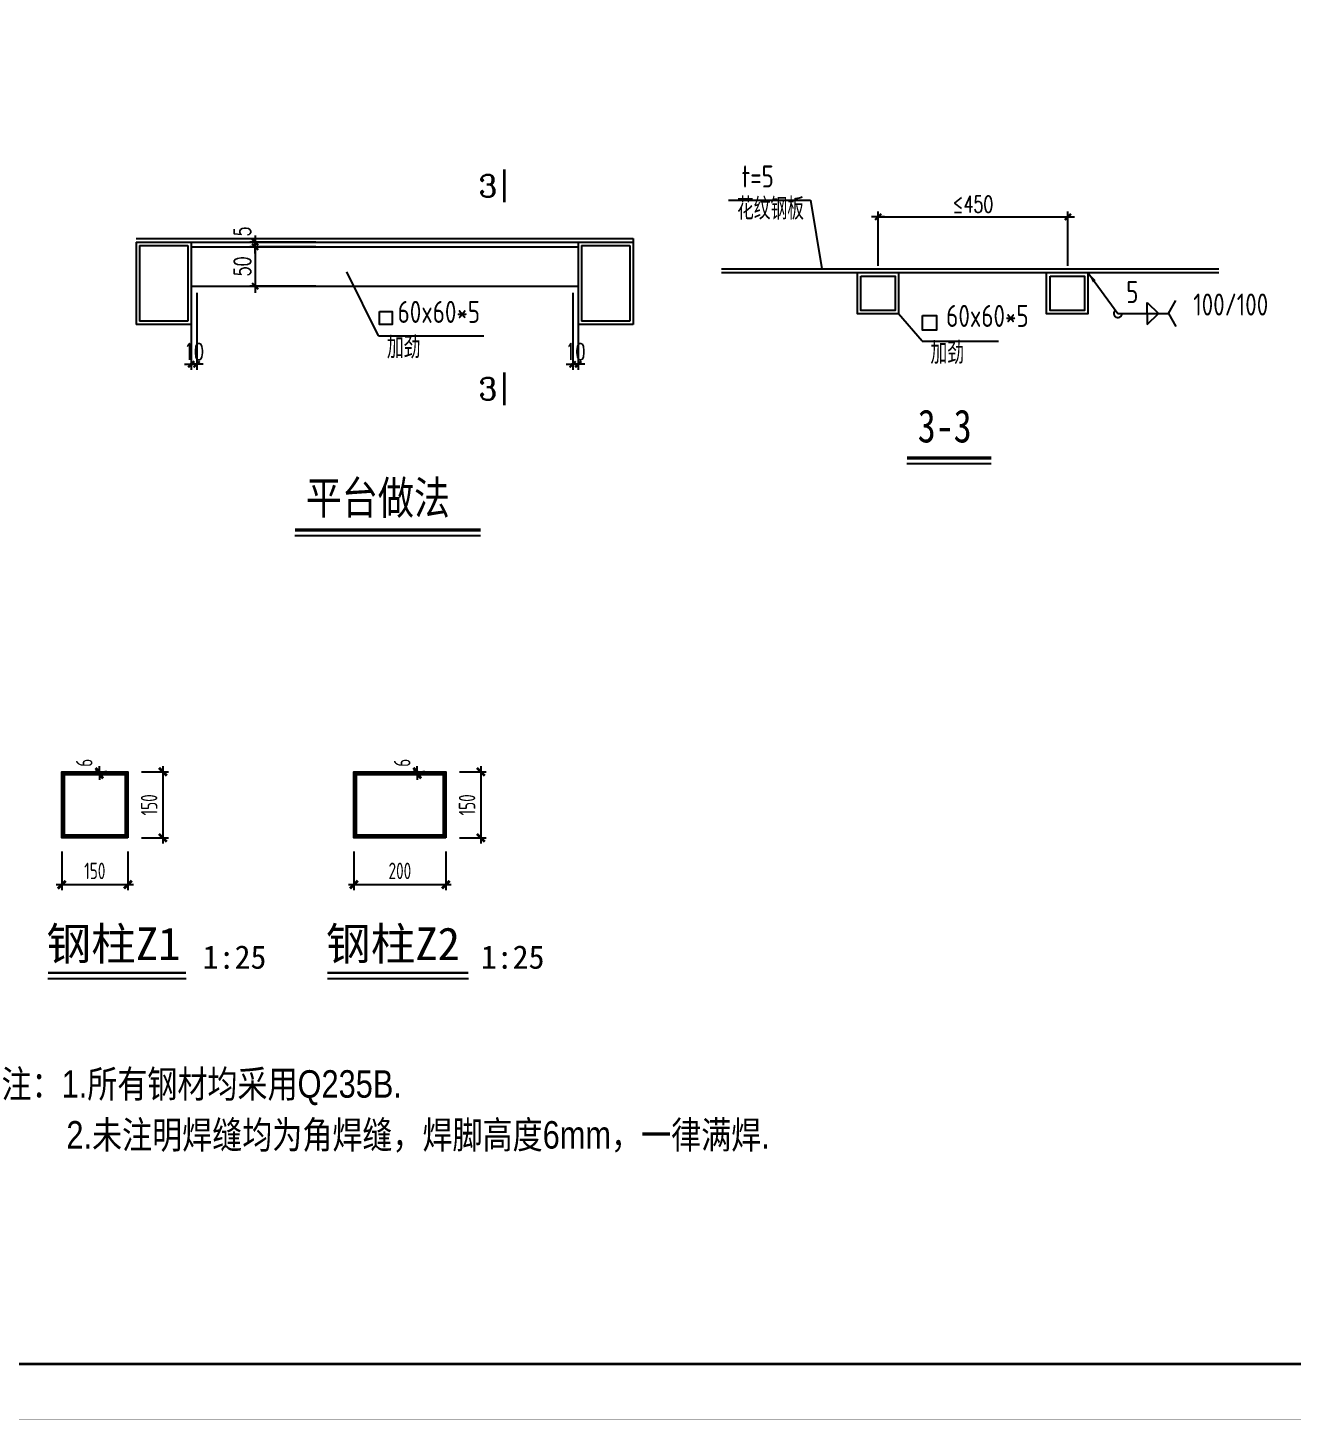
# Model space of a CAD drawing. Extents: x 458696 to 839151, y -191463 to 35158.
# Drawn here: x 531857 to 543337, y -181309 to -168670 of the extents above; entities that cross this region are included whole.
import ezdxf
from ezdxf.enums import TextEntityAlignment as Align

# ---------------------------------------------------------------- set-up
doc = ezdxf.new("R2010")
doc.units = 0
doc.header["$LTSCALE"] = 500
doc.layers.get('0').update_dxf_attribs({"linetype": 'CONTINUOUS'})
doc.layers.get('Defpoints').update_dxf_attribs({"color": 167, "linetype": 'CONTINUOUS'})
for name, color, linetype in [('A-DIM-SYMB', 3, 'CONTINUOUS'), ('ANNO-TEXT', 33, 'CONTINUOUS'), ('DIM', 3, 'CONTINUOUS'), ('PUB_DIM', 3, 'CONTINUOUS'), ('STAIR', 3, 'CONTINUOUS'), ('STEEL', 6, 'CONTINUOUS'), ('实体', 7, 'CONTINUOUS'), ('尺寸', 3, 'CONTINUOUS'), ('文字', 7, 'CONTINUOUS'), ('标注', 1, 'CONTINUOUS')]:
    doc.layers.add(name, color=color, linetype=linetype)
doc.styles.add('CCDI_T0G_02', font='arial.ttf', dxfattribs={"width": 0.8})
doc.styles.add('DIM_FONT', font='SIMPLEX', dxfattribs={"width": 0.7, "bigfont": 'GBCBIG'})
doc.styles.add('TSSD_Dimension', font='tssdeng.shx', dxfattribs={"width": 0.7, "bigfont": 'TSSDCHN.SHX'})
doc.styles.add('宋体', font='', dxfattribs={"width": 0.9})
doc.styles.add('标注', font='romans.shx', dxfattribs={"width": 0.8})
doc.styles.add('说明', font='tssdeng.shx', dxfattribs={"width": 0.8, "bigfont": 'tssdchn.shx'})
doc.styles.add('轴线', font='COMPLEX.shx')
doc.styles.add('黑体', font='simhei.ttf')
doc.styles.get('宋体').set_extended_font_data('SimSun')
doc.dimstyles.new('dim-15', dxfattribs={"dimscale": 15, "dimtxt": 3, "dimasz": 2, "dimexe": 2, "dimexo": 1.5, "dimgap": 1, "dimtad": 1, "dimdec": 0, "dimdsep": 46, "dimtxsty": '标注', "dimcen": 2.5, "dimclrd": 256, "dimclre": 256, "dimclrt": 6, "dimadec": 1, "dimazin": 2, "dimtfac": 1, "dimtdec": 0, "dimtmove": 0, "dimatfit": 3, "dimfxl": 1, "dimlwd": -1, "dimlwe": -1, "dimarcsym": 0})
doc.dimstyles.new('DIMN50', dxfattribs={"dimscale": 0.5, "dimtxt": 300, "dimasz": 0.8, "dimexe": 100, "dimexo": 120, "dimgap": 80, "dimtad": 1, "dimdec": 0, "dimrnd": 1, "dimzin": 0, "dimdsep": 46, "dimtxsty": 'DIM_FONT', "dimblk": '_dimx', "dimcen": 0.09, "dimclrd": 3, "dimclre": 3, "dimclrt": 7, "dimadec": 0, "dimazin": 0, "dimtfac": 1, "dimtdec": 0, "dimtix": 1, "dimtmove": 2, "dimatfit": 3, "dimldrblk": '_dimx', "dimfxl": 70, "dimtolj": 1, "dimtzin": 0, "dimarcsym": 0})
doc.dimstyles.new('TSSD_50_50', dxfattribs={"dimtxt": 150, "dimasz": 50, "dimexe": 50, "dimexo": 125, "dimgap": 50, "dimtad": 1, "dimdec": 0, "dimzin": 0, "dimdsep": 46, "dimtxsty": 'TSSD_Dimension', "dimblk": 'ARCHTICK', "dimblk1": 'ARCHTICK', "dimblk2": 'ARCHTICK', "dimcen": 0, "dimdle": 50, "dimclrt": 7, "dimadec": 0, "dimazin": 0, "dimtfac": 1, "dimtdec": 0, "dimtix": 1, "dimtmove": 2, "dimatfit": 3, "dimfxl": 1, "dimtolj": 1, "dimtzin": 0, "dimarcsym": 0})

# ---------------------------------------------------------------- blocks, each defined once
blk = doc.blocks.new('图框-A1')
for points, const_width in [([(0, 0), (841, 0), (841, 594), (0, 594)], 0.05), ([(766, 584), (25, 584), (25, 10), (766, 10)], 0.5)]:
    blk.add_lwpolyline(points, close=True, dxfattribs=dict(const_width=const_width))
blk = doc.blocks.new('_dimx')
blk.add_line((-150, 0), (150, 0))
at = {"const_width": 50}
blk.add_lwpolyline([(-70, -70), (70, 70)], dxfattribs=at)
blk = doc.blocks.new('*D1087')
at = {"layer": 'Defpoints', "color": 0, "transparency": 16777216}
for p in [(541301, -170387), (539577, -170891), (541301, -170891)]:
    blk.add_point(p, dxfattribs=at)
at = {"layer": 'PUB_DIM', "color": 3, "lineweight": -2, "transparency": 16777216}
for p, q in [((539577, -170831), (539577, -170337)), ((541301, -170831), (541301, -170337)), ((539577, -170387), (541301, -170387))]:
    blk.add_line(p, q, dxfattribs=at)
at = {"layer": 'PUB_DIM', "color": 3, "lineweight": -2, "transparency": 16777216, "xscale": 0.4, "yscale": 0.4, "zscale": 0.4, "rotation": 180}
blk.add_blockref('_dimx', (539577, -170387), dxfattribs=at)
at = {"layer": 'PUB_DIM', "color": 3, "lineweight": -2, "transparency": 16777216, "xscale": 0.4, "yscale": 0.4, "zscale": 0.4}
blk.add_blockref('_dimx', (541301, -170387), dxfattribs=at)
at = {"layer": 'PUB_DIM', "color": 7, "transparency": 16777216, "insert": (540439, -170272), "char_height": 150, "attachment_point": 5, "style": 'DIM_FONT'}
blk.add_mtext('\\A1;≤450', dxfattribs=at)
blk = doc.blocks.new('A$C4D3821A3')
at = {"layer": 'STAIR'}
for p, q in [((-100, 0, 0), (0, 0)), ((-100, 0), (-100, -150)), ((0, 0), (0, -150)), ((-94, -6, 0), (-6, -6, 0)), ((-94, -6, 0), (-94, -144, 0)), ((-6, -6, 0), (-6, -144)), ((0, -150), (-100, -150)), ((-6, -144), (-94, -144))]:
    blk.add_line(p, q, dxfattribs=at)
blk = doc.blocks.new('*D1088')
at = {"layer": 'Defpoints', "color": 0, "transparency": 16777216}
for p in [(534532, -170616), (533921, -170659), (534532, -170659)]:
    blk.add_point(p, dxfattribs=at)
at = {"layer": 'PUB_DIM', "color": 3, "lineweight": -2, "transparency": 16777216}
for p, q in [((534472, -170616), (533871, -170616)), ((533921, -170615), (533921, -170615)), ((533921, -170616), (533921, -170659)), ((534472, -170659), (533871, -170659)), ((533921, -170659), (533921, -170660))]:
    blk.add_line(p, q, dxfattribs=at)
at = {"layer": 'PUB_DIM', "color": 3, "lineweight": -2, "transparency": 16777216, "xscale": 0.4, "yscale": 0.4, "zscale": 0.4}
for p, rotation in [((533921, -170616), 270), ((533921, -170659), 90)]:
    blk.add_blockref('_dimx', p, dxfattribs=dict(at, rotation=rotation))
at = {"layer": 'PUB_DIM', "color": 7, "transparency": 16777216, "insert": (533806, -170520), "char_height": 150, "attachment_point": 5, "rotation": 90, "style": 'DIM_FONT'}
blk.add_mtext('\\A1;5', dxfattribs=at)
blk = doc.blocks.new('*D1089')
at = {"layer": 'Defpoints', "color": 0, "transparency": 16777216}
for p in [(533340, -171016, 0), (533390, -171016), (533340, -171726)]:
    blk.add_point(p, dxfattribs=at)
at = {"layer": 'PUB_DIM', "color": 3, "lineweight": -2, "transparency": 16777216}
for p, q in [((533340, -171076), (533340, -171776)), ((533390, -171076), (533390, -171776)), ((533339, -171726), (533339, -171726)), ((533390, -171726), (533340, -171726)), ((533390, -171726), (533390, -171726))]:
    blk.add_line(p, q, dxfattribs=at)
at = {"layer": 'PUB_DIM', "color": 3, "lineweight": -2, "transparency": 16777216, "xscale": 0.4, "yscale": 0.4, "zscale": 0.4}
blk.add_blockref('_dimx', (533340, -171726), dxfattribs=at)
at = {"layer": 'PUB_DIM', "color": 3, "lineweight": -2, "transparency": 16777216, "xscale": 0.4, "yscale": 0.4, "zscale": 0.4, "rotation": 180}
blk.add_blockref('_dimx', (533390, -171726), dxfattribs=at)
at = {"layer": 'PUB_DIM', "color": 7, "transparency": 16777216, "insert": (533365, -171611), "char_height": 150, "attachment_point": 5, "style": 'DIM_FONT'}
blk.add_mtext('\\A1;10', dxfattribs=at)
blk = doc.blocks.new('*D1090')
at = {"layer": 'Defpoints', "color": 0, "transparency": 16777216}
for p in [(536804, -171016, 0), (536854, -171016), (536804, -171726)]:
    blk.add_point(p, dxfattribs=at)
at = {"layer": 'PUB_DIM', "color": 3, "lineweight": -2, "transparency": 16777216}
for p, q in [((536804, -171076), (536804, -171776)), ((536854, -171076), (536854, -171776)), ((536803, -171726), (536803, -171726)), ((536854, -171726), (536804, -171726)), ((536854, -171726), (536855, -171726))]:
    blk.add_line(p, q, dxfattribs=at)
at = {"layer": 'PUB_DIM', "color": 3, "lineweight": -2, "transparency": 16777216, "xscale": 0.4, "yscale": 0.4, "zscale": 0.4}
blk.add_blockref('_dimx', (536804, -171726), dxfattribs=at)
at = {"layer": 'PUB_DIM', "color": 3, "lineweight": -2, "transparency": 16777216, "xscale": 0.4, "yscale": 0.4, "zscale": 0.4, "rotation": 180}
blk.add_blockref('_dimx', (536854, -171726), dxfattribs=at)
at = {"layer": 'PUB_DIM', "color": 7, "transparency": 16777216, "insert": (536829, -171611), "char_height": 150, "attachment_point": 5, "style": 'DIM_FONT'}
blk.add_mtext('\\A1;10', dxfattribs=at)
blk = doc.blocks.new('_ArchTick')
at = {"color": 0, "const_width": 0.5}
blk.add_lwpolyline([(-0.71, -0.71), (0.71, 0.71)], dxfattribs=at)
blk = doc.blocks.new('*D1091')
at = {"layer": 'Defpoints', "color": 0, "transparency": 16777216}
for p in [(532165, -176028), (532765, -176028), (532765, -176453)]:
    blk.add_point(p, dxfattribs=at)
at = {"layer": 'DIM', "color": 0, "lineweight": -2, "transparency": 16777216}
for p, q in [((532165, -176153), (532165, -176503)), ((532765, -176153), (532765, -176503)), ((532115, -176453), (532815, -176453))]:
    blk.add_line(p, q, dxfattribs=at)
at = {"layer": 'DIM', "color": 0, "lineweight": -2, "transparency": 16777216, "xscale": 50, "yscale": 50, "zscale": 50, "rotation": 180}
blk.add_blockref('_ArchTick', (532165, -176453), dxfattribs=at)
at = {"layer": 'DIM', "color": 0, "lineweight": -2, "transparency": 16777216, "xscale": 50, "yscale": 50, "zscale": 50}
blk.add_blockref('_ArchTick', (532765, -176453), dxfattribs=at)
at = {"layer": 'DIM', "color": 7, "transparency": 16777216, "insert": (532465, -176328), "char_height": 150, "attachment_point": 5, "style": 'TSSD_Dimension'}
blk.add_mtext('\\A1;150', dxfattribs=at)
blk = doc.blocks.new('*D1092')
at = {"layer": 'Defpoints', "color": 0, "transparency": 16777216}
for p in [(532765, -175428), (532765, -176028), (533083, -176028)]:
    blk.add_point(p, dxfattribs=at)
at = {"layer": 'DIM', "color": 0, "lineweight": -2, "transparency": 16777216}
for p, q in [((532890, -175428), (533133, -175428)), ((533083, -175378), (533083, -176078)), ((532890, -176028), (533133, -176028))]:
    blk.add_line(p, q, dxfattribs=at)
at = {"layer": 'DIM', "color": 0, "lineweight": -2, "transparency": 16777216, "xscale": 50, "yscale": 50, "zscale": 50}
for p, rotation in [((533083, -175428), 90), ((533083, -176028), 270)]:
    blk.add_blockref('_ArchTick', p, dxfattribs=dict(at, rotation=rotation))
at = {"layer": 'DIM', "color": 7, "transparency": 16777216, "insert": (532958, -175728), "char_height": 150, "attachment_point": 5, "rotation": 90, "style": 'TSSD_Dimension'}
blk.add_mtext('\\A1;150', dxfattribs=at)
blk = doc.blocks.new('*D1093')
at = {"layer": 'Defpoints', "color": 0, "transparency": 16777216}
for p in [(532450, -175428), (532506, -175428), (532450, -175452)]:
    blk.add_point(p, dxfattribs=at)
at = {"layer": 'DIM', "color": 0, "lineweight": -2, "transparency": 16777216}
for p, q in [((532506, -175428), (532506, -175378)), ((532506, -175452), (532506, -175428)), ((532575, -175428), (532556, -175428)), ((532506, -175452), (532506, -175502)), ((532575, -175452), (532556, -175452))]:
    blk.add_line(p, q, dxfattribs=at)
at = {"layer": 'DIM', "color": 0, "lineweight": -2, "transparency": 16777216, "xscale": 50, "yscale": 50, "zscale": 50}
for p, rotation in [((532506, -175428), 270), ((532506, -175452), 90)]:
    blk.add_blockref('_ArchTick', p, dxfattribs=dict(at, rotation=rotation))
at = {"layer": 'DIM', "color": 7, "transparency": 16777216, "insert": (532369, -175346), "char_height": 150, "attachment_point": 5, "rotation": 90, "style": 'TSSD_Dimension'}
blk.add_mtext('\\A1;6', dxfattribs=at)
blk = doc.blocks.new('*D1094')
at = {"layer": 'Defpoints', "color": 0, "transparency": 16777216}
for p in [(534532, -170659), (533921, -171016), (534532, -171016)]:
    blk.add_point(p, dxfattribs=at)
at = {"layer": 'PUB_DIM', "color": 3, "lineweight": -2, "transparency": 16777216}
for p, q in [((534472, -170659), (533871, -170659)), ((533921, -170659), (533921, -171015)), ((534472, -171016), (533871, -171016))]:
    blk.add_line(p, q, dxfattribs=at)
at = {"layer": 'PUB_DIM', "color": 3, "lineweight": -2, "transparency": 16777216, "xscale": 0.4, "yscale": 0.4, "zscale": 0.4}
for p, rotation in [((533921, -170659), 90), ((533921, -171016), 270)]:
    blk.add_blockref('_dimx', p, dxfattribs=dict(at, rotation=rotation))
at = {"layer": 'PUB_DIM', "color": 7, "transparency": 16777216, "insert": (533806, -170837), "char_height": 150, "attachment_point": 5, "rotation": 90, "style": 'DIM_FONT'}
blk.add_mtext('\\A1;50', dxfattribs=at)
blk = doc.blocks.new('*D1135')
at = {"layer": 'Defpoints', "color": 0, "transparency": 16777216}
for p in [(534817, -176028), (535652, -176028), (535652, -176453)]:
    blk.add_point(p, dxfattribs=at)
at = {"layer": 'DIM', "color": 0, "lineweight": -2, "transparency": 16777216}
for p, q in [((534817, -176153), (534817, -176503)), ((535652, -176153), (535652, -176503)), ((534767, -176453), (535702, -176453))]:
    blk.add_line(p, q, dxfattribs=at)
at = {"layer": 'DIM', "color": 0, "lineweight": -2, "transparency": 16777216, "xscale": 50, "yscale": 50, "zscale": 50, "rotation": 180}
blk.add_blockref('_ArchTick', (534817, -176453), dxfattribs=at)
at = {"layer": 'DIM', "color": 0, "lineweight": -2, "transparency": 16777216, "xscale": 50, "yscale": 50, "zscale": 50}
blk.add_blockref('_ArchTick', (535652, -176453), dxfattribs=at)
at = {"layer": 'DIM', "color": 7, "transparency": 16777216, "insert": (535235, -176328), "char_height": 150, "attachment_point": 5, "style": 'TSSD_Dimension'}
blk.add_mtext('\\A1;200', dxfattribs=at)
blk = doc.blocks.new('*D1136')
at = {"layer": 'Defpoints', "color": 0, "transparency": 16777216}
for p in [(535652, -175428), (535652, -176028), (535970, -176028)]:
    blk.add_point(p, dxfattribs=at)
at = {"layer": 'DIM', "color": 0, "lineweight": -2, "transparency": 16777216}
for p, q in [((535777, -175428), (536020, -175428)), ((535970, -175378), (535970, -176078)), ((535777, -176028), (536020, -176028))]:
    blk.add_line(p, q, dxfattribs=at)
at = {"layer": 'DIM', "color": 0, "lineweight": -2, "transparency": 16777216, "xscale": 50, "yscale": 50, "zscale": 50}
for p, rotation in [((535970, -175428), 90), ((535970, -176028), 270)]:
    blk.add_blockref('_ArchTick', p, dxfattribs=dict(at, rotation=rotation))
at = {"layer": 'DIM', "color": 7, "transparency": 16777216, "insert": (535845, -175728), "char_height": 150, "attachment_point": 5, "rotation": 90, "style": 'TSSD_Dimension'}
blk.add_mtext('\\A1;150', dxfattribs=at)
blk = doc.blocks.new('*D1137')
at = {"layer": 'Defpoints', "color": 0, "transparency": 16777216}
for p in [(535337, -175428), (535393, -175428), (535337, -175452)]:
    blk.add_point(p, dxfattribs=at)
at = {"layer": 'DIM', "color": 0, "lineweight": -2, "transparency": 16777216}
for p, q in [((535393, -175428), (535393, -175378)), ((535393, -175452), (535393, -175428)), ((535462, -175428), (535443, -175428)), ((535393, -175452), (535393, -175502)), ((535462, -175452), (535443, -175452))]:
    blk.add_line(p, q, dxfattribs=at)
at = {"layer": 'DIM', "color": 0, "lineweight": -2, "transparency": 16777216, "xscale": 50, "yscale": 50, "zscale": 50}
for p, rotation in [((535393, -175428), 270), ((535393, -175452), 90)]:
    blk.add_blockref('_ArchTick', p, dxfattribs=dict(at, rotation=rotation))
at = {"layer": 'DIM', "color": 7, "transparency": 16777216, "insert": (535256, -175346), "char_height": 150, "attachment_point": 5, "rotation": 90, "style": 'TSSD_Dimension'}
blk.add_mtext('\\A1;6', dxfattribs=at)

msp = doc.modelspace()

# ---------------------------------------------------------------- hatches: boundary and pattern name
h = msp.add_hatch()
h.set_pattern_fill('ANSI31', color=256, scale=100, style=0)
h.set_pattern_definition([(45, (312274.969, 91258.22), (-8.83883476, 8.83883476), [])])
h.paths.add_polyline_path([(532741.432, -176003.521), (532189.432, -176003.521), (532189.432, -175451.521), (532741.432, -175451.521)], flags=16)
h.paths.add_polyline_path([(532765.432, -176027.521), (532165.432, -176027.521), (532165.432, -175427.521), (532765.432, -175427.521)])
h = msp.add_hatch()
h.set_pattern_fill('ANSI31', color=256, scale=100, style=0)
h.set_pattern_definition([(45, (315161.989, 91258.22), (-8.83883476, 8.83883476), [])])
h.paths.add_polyline_path([(535628.452, -176003.521), (534840.588, -176003.521), (534840.588, -175451.521), (535628.452, -175451.521)], flags=16)
h.paths.add_polyline_path([(535652.452, -176027.521), (534816.588, -176027.521), (534816.588, -175427.521), (535652.452, -175427.521)])

# ---------------------------------------------------------------- linework, layer by layer
for points in [[(535049.591, -171247.347), (535165.262, -171247.347), (535165.262, -171364.793), (535049.591, -171364.793)], [(539981.984, -171281.899), (540109.045, -171281.899), (540109.045, -171417.256), (539981.984, -171417.256)]]:
    msp.add_lwpolyline(points, close=True)
at = {"color": 3}
for points in [[(532765.432, -176027.521), (532165.432, -176027.521, -0.414213562), (532165.432, -176027.521), (532165.432, -175427.521, 0.414213562), (532165.432, -175427.521), (532765.432, -175427.521, 0.414213562), (532765.432, -175427.521), (532765.432, -176027.521, 0.414213562)], [(535652.452, -176027.521), (534816.588, -176027.521, -0.414213562), (534816.588, -176027.521), (534816.588, -175427.521, 0.414213562), (534816.588, -175427.521), (535652.452, -175427.521, 0.414213562), (535652.452, -175427.521), (535652.452, -176027.521, 0.414213562)], [(532741.432, -176003.521), (532189.432, -176003.521, -0.414213562), (532189.432, -176003.521), (532189.432, -175451.521, 0.414213562), (532189.432, -175451.521), (532741.432, -175451.521, 0.414213562), (532741.432, -175451.521), (532741.432, -176003.521, 0.414213562)], [(535628.452, -176003.521), (534840.588, -176003.521, -0.414213562), (534840.588, -176003.521), (534840.588, -175451.521, 0.414213562), (534840.588, -175451.521), (535628.452, -175451.521, 0.414213562), (535628.452, -175451.521), (535628.452, -176003.521, 0.414213562)]]:
    msp.add_lwpolyline(points, format="xyb", close=True, dxfattribs=at)
at = {"layer": 'A-DIM-SYMB'}
for p, q in [((532039.158, -177306.781), (533293.428, -177306.781)), ((534577.247, -177306.781), (535856.737, -177306.781))]:
    msp.add_line(p, q, dxfattribs=at)
for points in [[(532039.158, -177253.231, 22.312, 22.312, 0), (533293.428, -177253.231, 0, 0, 0)], [(534577.247, -177253.231, 22.312, 22.312, 0), (535856.737, -177253.231, 0, 0, 0)]]:
    msp.add_lwpolyline(points, format="xyseb", dxfattribs=at)
at = {"layer": 'STEEL'}
for points in [[(539389.262, -170891.3), (539763.893, -170891.3), (539763.893, -171268.542), (539389.262, -171268.542)], [(539422.135, -170924.671), (539732.064, -170924.671), (539732.064, -171238.811), (539422.135, -171238.811)], [(541107.647, -170891.3), (541482.278, -170891.3), (541482.278, -171268.542), (541107.647, -171268.542)], [(541140.519, -170924.671), (541450.449, -170924.671), (541450.449, -171238.811), (541140.519, -171238.811)]]:
    msp.add_lwpolyline(points, close=True, dxfattribs=at)
at = {"layer": '实体'}
for p, q in [((532839.621, -170582.292), (537353.776, -170582.292)), ((532839.621, -170615.625), (537353.776, -170615.625)), ((537353.776, -170582.292), (537353.776, -170615.625)), ((533339.621, -170658.846), (536853.776, -170658.846)), ((538156.9, -170857.967), (542671.054, -170857.967)), ((538156.9, -170891.3), (542671.054, -170891.3)), ((533339.621, -171015.625), (536853.776, -171015.625))]:
    msp.add_line(p, q, dxfattribs=at)
at = {"layer": '尺寸'}
for p, q in [((542022.255, -171265.118), (542022.255, -171165.118)), ((542022.255, -171165.118), (542122.255, -171265.118)), ((542214.459, -171265.118), (542280.521, -171147.839)), ((542022.255, -171265.118), (542022.255, -171365.118)), ((542022.255, -171365.118), (542122.255, -171265.118)), ((542214.459, -171265.118), (542280.521, -171382.398))]:
    msp.add_line(p, q, dxfattribs=at)
msp.add_arc((541754.038, -171265.118), 37.5, 126.0165498, 0, dxfattribs=at)
at = {"layer": '标注', "linetype": 'Continuous'}
for p, q in [((538219.349, -170236.541), (538964.642, -170236.541)), ((538964.642, -170236.541), (539065.333, -170857.967)), ((535039.713, -171467.01), (535996.612, -171467.01)), ((539976.188, -171517.281), (540671.546, -171517.281))]:
    msp.add_line(p, q, dxfattribs=at)
at = {"layer": '标注'}
for p, q in [((535039.713, -171467.01), (534752.239, -170886.461)), ((539976.188, -171517.281), (539763.893, -171268.542))]:
    msp.add_line(p, q, dxfattribs=at)
at = {"layer": '标注', "color": 7}
for p, q in [((539839.061, -172628.08), (540604.578, -172628.08)), ((534282.399, -173280.241), (535968.426, -173280.241))]:
    msp.add_line(p, q, dxfattribs=at)
at = {"layer": '标注', "const_width": 25}
for points in [[(536184.608, -169956.238), (536184.608, -170256.238)], [(536184.608, -171797.92), (536184.608, -172097.92)]]:
    msp.add_lwpolyline(points, dxfattribs=at)
at = {"layer": '标注', "color": 7, "const_width": 30}
for points in [[(539839.061, -172578.08), (540604.578, -172578.08)], [(534282.399, -173230.241), (535968.426, -173230.241)]]:
    msp.add_lwpolyline(points, dxfattribs=at)

# ---------------------------------------------------------------- block references
at = {"xscale": 50, "yscale": 50, "zscale": 50}
msp.add_blockref('图框-A1', (505278.024, -181307.375), dxfattribs=at)
at = {"layer": 'STAIR', "xscale": 5, "yscale": 5, "zscale": 5}
msp.add_blockref('A$C4D3821A3', (537353.776, -170615.625), dxfattribs=at)
at = {"layer": '实体', "xscale": 5, "yscale": 5, "zscale": 5}
msp.add_blockref('A$C4D3821A3', (533339.621, -170615.625, 0), dxfattribs=at)

# ---------------------------------------------------------------- texts
at = {"layer": 'A-DIM-SYMB', "color": 7, "linetype": 'Continuous', "style": '黑体'}
for s, height, p in [('钢柱Z1', 297.5, (532025.787, -177138.743)), ('钢柱Z2', 297.5, (534563.876, -177138.743)), ('1:25', 212.5, (533444.888, -177216.881)), ('1:25', 212.5, (535969.889, -177216.881))]:
    msp.add_text(s, height=height, dxfattribs=at).set_placement(p)
at = {"layer": 'ANNO-TEXT', "style": 'CCDI_T0G_02', "width": 0.8}
for s, p in [('注：1.所有钢材均采用Q235B.', (531617.827, -178463.598, 0.006)), ('2.未注明焊缝均为角焊缝，焊脚高度6mm，一律满焊.', (532206.536, -178925.822, 0.006))]:
    msp.add_text(s, height=250, dxfattribs=at).set_placement(p, align=Align.BOTTOM_LEFT)
at = {"layer": '文字', "width": 0.8}
for s, height, style, p in [('t=5', 200, '说明', (538338.344, -170179.7, 0.006)), ('花纹钢板', 200, '说明', (538296.851, -170473.218, 0.006)), (' 60x60*5 ', 200, '说明', (535117.214, -171410.169, 0.006)), (' 60x60*5 ', 200, '说明', (540098.643, -171446.619, 0.006)), ('加劲', 200, '说明', (535117.214, -171733.638, 0.006)), ('加劲', 200, '说明', (540053.69, -171783.909, 0.006)), ('3-3', 300, '宋体', (539937.308, -172526.166, 0.006)), ('平台做法', 300, '宋体', (534380.646, -173178.326, 0.006))]:
    msp.add_text(s, height=height, dxfattribs=dict(at, style=style)).set_placement(p, align=Align.BOTTOM_LEFT)
at = {"layer": '文字', "style": '轴线'}
for p in [(536034.608, -170106.238), (536034.608, -171947.92)]:
    msp.add_text('3', height=200, dxfattribs=at).set_placement(p, align=Align.MIDDLE)
at = {"layer": '文字', "style": '说明', "width": 0.8}
for s, p in [('5', (541941.547, -171229.928)), ('100/100', (543120.163, -171343.2))]:
    msp.add_text(s, height=200, dxfattribs=at).set_placement(p, align=Align.BOTTOM_RIGHT)

# ---------------------------------------------------------------- dimensions: what is measured, and where the dimension line sits
at = {"layer": 'DIM'}
for base, p1, p2, picture, middle in [((532506.185, -175427.521), (532449.797, -175451.521), (532449.797, -175427.521), '*D1093', (532368.685, -175346.095)), ((535393.205, -175427.521), (535336.817, -175451.521), (535336.817, -175427.521), '*D1137', (535255.705, -175346.095))]:
    dim = msp.add_linear_dim(base=base, p1=p1, p2=p2, angle=90, text='6', dimstyle='TSSD_50_50', dxfattribs=at)
    dim.commit()
    dim.dimension.update_dxf_attribs({"geometry": picture, "text_midpoint": middle, "dimtype": 160})
for base, p1, p2, picture, middle in [((533083.234, -176027.521), (532765.432, -175427.521), (532765.432, -176027.521), '*D1092', (532958.234, -175727.521)), ((535970.254, -176027.521), (535652.452, -175427.521), (535652.452, -176027.521), '*D1136', (535845.254, -175727.521))]:
    dim = msp.add_linear_dim(base=base, p1=p1, p2=p2, angle=90, text='150', dimstyle='TSSD_50_50', dxfattribs=at)
    dim.commit()
    dim.dimension.update_dxf_attribs({"geometry": picture, "text_midpoint": middle})
for base, p1, p2, text, picture, middle in [((532765.432, -176452.938), (532165.432, -176027.521), (532765.432, -176027.521), '150', '*D1091', (532465.432, -176327.938)), ((535652.452, -176452.938), (534816.588, -176027.521), (535652.452, -176027.521), '200', '*D1135', (535234.52, -176327.938))]:
    dim = msp.add_linear_dim(base=base, p1=p1, p2=p2, text=text, dimstyle='TSSD_50_50', dxfattribs=at)
    dim.commit()
    dim.dimension.update_dxf_attribs({"geometry": picture, "text_midpoint": middle})
at = {"layer": 'PUB_DIM'}
dim = msp.add_linear_dim(base=(541301.451, -170387.39), p1=(539576.578, -170891.3), p2=(541301.451, -170891.3), text='≤450', dimstyle='DIMN50', dxfattribs=at)
dim.commit()
dim.dimension.update_dxf_attribs({"geometry": '*D1087', "text_midpoint": (540439.014, -170272.39)})
dim = msp.add_linear_dim(base=(533921.287, -170658.846), p1=(534532.363, -170615.625), p2=(534532.363, -170658.846), angle=90, text='5', dimstyle='DIMN50', override={"dimlfac": 0.3003}, dxfattribs=at)
dim.commit()
dim.dimension.update_dxf_attribs({"geometry": '*D1088', "text_midpoint": (533806.287, -170520.099), "dimtype": 160})
dim = msp.add_linear_dim(base=(533921.287, -171015.625), p1=(534532.363, -170658.846), p2=(534532.363, -171015.625), angle=90, text='50', dimstyle='DIMN50', override={"dimlfac": 0.3003}, dxfattribs=at)
dim.commit()
dim.dimension.update_dxf_attribs({"geometry": '*D1094', "text_midpoint": (533806.287, -170837.236)})
for base, p1, p2, picture, middle in [((533339.621, -171726.491), (533389.621, -171015.625), (533339.621, -171015.625, 0), '*D1089', (533364.621, -171611.491)), ((536803.776, -171726.491), (536853.776, -171015.625), (536803.776, -171015.625, 0), '*D1090', (536828.776, -171611.491))]:
    dim = msp.add_linear_dim(base=base, p1=p1, p2=p2, text='10', dimstyle='DIMN50', override={"dimlfac": 0.3003}, dxfattribs=at)
    dim.commit()
    dim.dimension.update_dxf_attribs({"geometry": picture, "text_midpoint": middle})

# ---------------------------------------------------------------- leaders
at = {"layer": '尺寸'}
msp.add_leader([(541482.278, -170891.3), (541754.038, -171265.118), (542214.459, -171265.118)], dimstyle='dim-15', override={"dimscale": 50, "dimgap": 0.625, "dimtad": 0}, dxfattribs=at)

doc.saveas('drawing.dxf')
